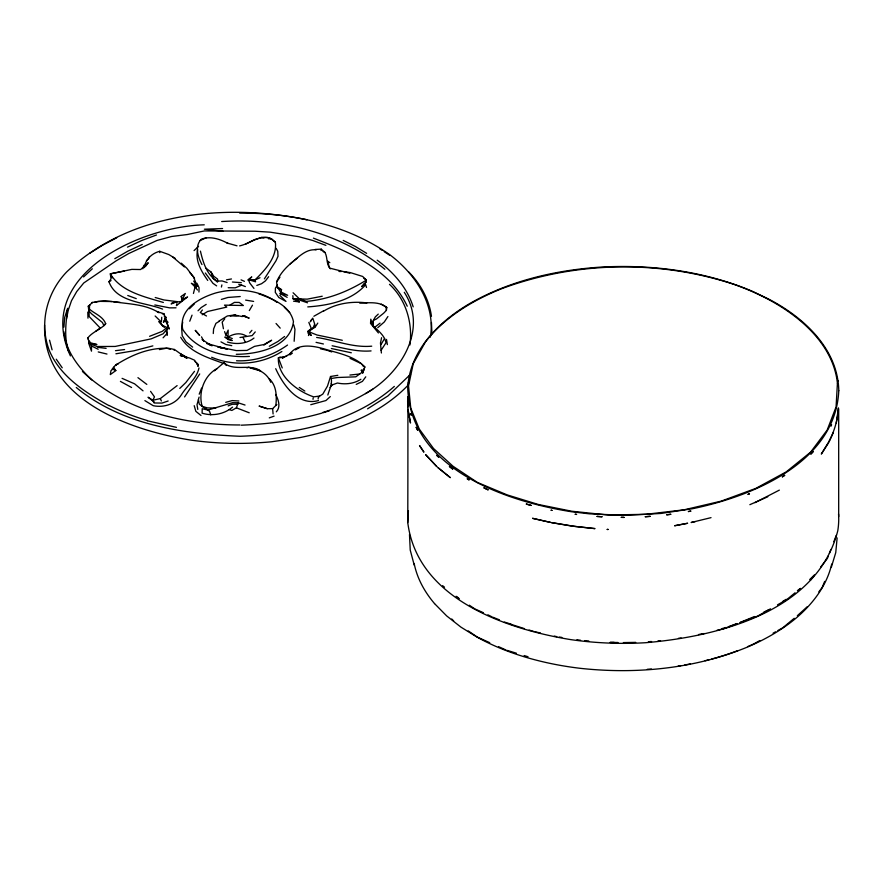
<?xml version="1.0" encoding="UTF-8"?>
<svg xmlns="http://www.w3.org/2000/svg" width="883" height="883" viewBox="0 0 883 883"><rect width="100%" height="100%" fill="white"/><g stroke="black" fill="none" stroke-linecap="round" stroke-linejoin="round"><path stroke-width="1.32" d="M838.552 514.005A217.671 125.673 0 0 1 837.768 530.804C817.139 611.72 717.956 636.643 645.473 642.725A218.388 126.081 0 0 1 570.55 639.59C505.264 628.851 417.383 598.751 407.758 522.548C407.913 480.573 407.913 438.597 407.913 396.622L408.045 399.679L407.847 398.619M407.913 402.968L407.902 406.897L407.604 400.86M838.684 516.577L838.684 408.928M198.951 292.041L199.05 287.692L196.887 283.211M372.99 325.816L373.366 320.397L375.352 316.854L378.277 314.116M227.991 338.619L224.856 337.03L228.189 339.602L232.207 340.573L227.991 338.619L228.167 330.087L225.849 334.966L228.145 337.052L232.306 338.531M408.299 384.635L408.597 382.03L408.476 383.034M88.885 340.43L88.631 343.101L91.479 351.147L91.49 345.97L89.051 342.427L87.903 337.825C92.66 331.699 100.739 329.646 105.695 323.664C102.892 316.379 94.922 313.895 89.437 309.16L88.3 306.18L90.265 304.602M407.758 522.548L408.41 510.782M286.721 356.246L278.377 357.858C277.306 376.368 297.825 391.555 313.675 396.864L319.679 396.026L322.792 394.127L327.505 386.037L330.518 376.5L337.825 375.308M431.953 333.752L431.445 322.494M63.929 327.096L64.602 317.659L67.682 308.277C65.927 322.582 63.874 337.648 68.664 351.577M213.278 333.531L213.609 328.929L215.927 323.355L219.282 321.335M161.744 317.251L161.368 322.085L155.143 316.004M837.128 537.913L835.748 552.626L831.356 567.14M409.955 344.966C412.78 322.946 406.081 299.679 389.502 284.337M287.185 297.35L280.165 293.653L281.545 289.712L277.174 286.644L276.6 281.964C280.617 271.909 289.105 264.337 297.549 257.924M313.024 399.337L313.167 397.979M44.58 325.176C42.759 399.723 130.717 430.749 191.545 440.198C218.057 443.906 244.977 444.326 271.611 441.776L300.485 437.482C339.889 429.458 380.043 414.469 408.41 384.856M327.825 395.054C329.425 389.149 333.288 382.637 330.518 376.5M430.363 337.129C435.816 304.337 414.944 273.564 389.756 254.69C346.302 224.359 292.019 212.792 239.69 213.112M193.432 293.443L195.982 283.531L196.181 285.761M294.149 341.279L294.955 329.337L293.741 324.856M182.693 322.019L181.699 328.895L182.196 335.672L185.971 341.82L192.637 347.129M321.037 250.551L321.257 249.149L315.076 249.447M381.401 353.001L381.103 350.286L385.992 342.736C384.502 334.988 377.681 330.562 372.626 325.187L373.366 320.397L376.467 318.973L383.641 313.211L386.379 310.386L386.82 307.549C379.513 301.246 368.719 302.836 359.734 303.156M154.216 402.063L148.035 397.218L152.836 400.264L154.072 402.979L161.997 403.078L168.156 400.992M197.682 249.734C194.878 260.882 201.589 271.655 207.737 280.419M365.97 282.174L361.721 286.578L365.97 282.174L366.379 280.099L362.626 276.445L350.441 272.626L343.675 271.567M836.3 423.1L838.42 407.913C837.735 419.58 834.545 431.114 828.938 441.368M381.103 350.286L380.474 342.99L381.588 337.67M66.457 319.05L68.256 310.176L71.49 300.728L76.733 291.545L83.742 282.99L116.159 260.816L128.763 253.509L156.942 240.474L171.611 236.489L187.284 234.536L204.37 230.927L255.077 231.225L270.154 232.163L298.73 236.688L312.593 240.43L325.904 245.364M210.772 414.867L209.536 411.29L207.935 410.043L202.207 408.719L202.097 413.167C211.092 416.014 221.236 414.679 229.194 409.613L231.854 410.452L236.39 407.825L238.178 402.814L245.044 405.043M221.412 287.041L221.887 284.922M373.321 322.273L372.626 325.187L370.805 319.16L370.529 323.421L378.421 332.957M176.898 303.697L176.412 305.65L187.571 296.953L182.24 299.679L182.251 301.28L172.328 302.692L171.136 303.962L177.218 301.644L163.852 299.944L155.22 297.505M198.984 367.946C196.644 378.906 186.754 385.838 181.192 395.087C175.242 404.337 163.686 407.869 153.212 405.694L144.889 400.617M144.183 267.648C145.563 259.492 151.755 253.289 159.735 251.302L168.785 254.547L175.287 258.443M363.608 369.944L361.29 370.253L362.781 372.736L364.822 366.898C354.679 356.313 339.613 353.553 326.136 349.48C313.84 345.882 297.726 342.251 289.127 354.823M831.709 564.049C826.985 585.01 813.607 602.747 797.713 616.72A211.291 121.986 0 0 1 745.66 647.802C693.453 668.873 635.859 674.391 580.142 668.31A212.063 122.439 0 0 1 534.955 659.811A206.545 119.249 0 0 1 477.14 637.162L460.948 627.14L446.677 615.915L434.524 603.586M309.48 332.45L308.52 335.551L309.271 330.286L311.544 328.608M199.105 397.096L197.008 404.69L197.803 409.392M142.814 268.796L143.984 265.242M162.604 326.048L158.874 321.522L162.759 325.529L166.964 327.494L167.174 335.275L166.324 331.302M149.382 256.644L148.642 258.686L146.412 260.75M189.757 321.213L192.041 315.143M828.364 555.882L827.382 558.453L820.627 567.118M829.358 553.31L830.848 549.447M833.817 541.732L836.289 535.297M199.205 394.193L201.578 388.123M824.667 581.4L822.095 587.636L818.806 591.864M317.792 323.101L315.043 327.306L307.891 331.379L311.28 335.441L308.984 333.156L309.801 333.167L309.271 330.286L307.891 331.379L316.975 334.999L342.306 340.286M166.986 322.494L169.216 329.05L166.357 322.218L165.827 317.251L163.487 322.383L165.827 317.251L164.128 316.015M833.254 432.714L828.971 442.173L821.322 454.061L828.409 442.405M174.094 350.319L174.481 349.491L186.589 358.101L180.761 354.072L187.417 357.781L181.611 354.558M362.725 373.045L364.822 366.898L362.405 365.54M165.32 318.211L165.827 317.251M311.257 320.021L310.275 321.787L312.439 318.476M199.724 373.939L184.58 396.931M249.315 310.584L252.483 305.176M381.014 344.558L384.58 338.52M228.178 243.52C220.143 239.172 210.297 235.706 201.335 239.216C194.381 246.081 197.924 257.096 201.964 264.58M276.324 411.82C281.015 406.842 278.322 399.734 275.717 394.436M277.417 285.043L275.43 288.134L275.297 292.361L278.829 297.516L286.004 301.423L279.823 295.33M387.913 316.533L384.348 321.92L377.758 327.703M162.604 309.127C144.702 301.975 116.611 302.748 108.973 281.809L111.015 278.851L110.309 273.851L124.216 271.081M276.6 281.964L279.944 277.185M193.675 281.059L196.986 285.882L191.335 283.255L195.474 287.317L196.986 285.882L193.554 276.865L189.536 272.251M264.392 278.851L275.982 260.816L278.024 256.291L277.759 251.269L276.158 248.344M202.163 314.778L207.571 311.5L226.799 307.085L224.503 305.132L243.366 305.507L239.249 302.439L234.459 302.383L230.044 304.999M166.755 348.266C148.322 347.77 130.728 355.419 115.485 365.209L118.145 363.686L115.485 365.209L112.207 368.995L115.839 370.562L110.309 374.591L110.96 370.683L112.505 369.381M88.631 343.101L89.867 341.423M145.331 266.721L148.223 262.748L140.629 269.536L131.843 269.381L110.309 273.851C121.214 291.832 144.426 296.721 163.355 302.472M365.761 376.831L362.394 381.39L356.235 384.392M224.779 318.785L222.185 322.185L223.432 328.741M268.631 276.699L265.397 280.926L261.567 283.708L256.798 285.452M330.11 387.56L332.107 384.944L337.427 383.012C345.374 384.69 354.006 383.763 360.904 379.271M807.327 606.665L797.338 615.705M810.506 580.12L813.883 575.782M194.083 250.584L198.554 246.324M194.514 371.313L185.849 382.538L179.768 388.421M202.395 309.988L200.309 312.549L206.512 316.004M167.251 328.906L163.145 333.796L151.17 338.862L115.209 346.445L97.053 346.5L89.945 343.741L96.92 344.536L89.051 342.427M255.253 331.909L252.141 335.595L239.988 337.505M105.695 323.664L103.962 325.706L102.395 322.472L91.589 313.851L88.797 310.849L88.3 306.18M249.646 332.957L251.92 330.319M319.679 396.026L318.156 397.78L318.222 399.006M120.231 302.439L104.393 300.761L92.152 302.45L89.536 305.419L89.437 309.16L88.742 306.975L89.371 309.69M163.09 337.814L166.755 333.785M307.814 333.001L315.121 325.397L312.77 318.112M273.09 413.972L272.637 408.652L276.854 404.502M410.54 374.293L387.924 395.948L367.56 408.829M198.024 310.794L201.181 307.56L206.192 304.381M214.47 370.794L223.863 362.725C234.425 372.096 249.933 363.134 260.64 370.926L250.066 367.902C258.896 368.917 267.461 373.741 270.794 382.317M809.7 579.568L814.413 574.921M189.404 308.763L194.26 304.05M83.587 276.92L92.329 268.774M330.319 396.577L325.937 400.54L310.772 404.701M290.143 263.907C297.77 257.991 305.584 248.587 316.18 249.867M218.587 321.346L227.317 315.982L235.651 314.789M394.348 386.401C352.571 423.211 294.138 434.215 240.11 436.268C182.847 433.862 121.964 425.109 76.269 387.494M794.214 618.299L782.735 627.824L777.923 630.495M166.964 327.494L162.34 331.313L149.591 336.302M795.075 592.791L786.841 599.546L777.493 604.844M798.166 590.252L800.219 588.564M177.119 385.606L160.342 398.564L152.836 400.264L154.481 396.864L150.552 391.346M380.054 323.167L374.535 327.438M290.264 354.767L292.207 353.233M797.393 590.782L800.517 588.398M284.613 336.478L277.891 341.489L269.293 346.246M253.951 288.41L249.757 283.024L248.443 279.679L251.787 276.92L247.957 280.088L254.779 280.088C264.856 270.375 277.361 257.163 275.353 242.174L271.611 238.896L267.339 237.384L261.644 237.417L254.425 239.646L245.706 244.105M181.269 296.423L185.298 293.476L182.24 299.679L181.269 296.423L182.251 301.28M331.257 378.476L337.703 377.494L355.772 376.842L362.24 372.162M229.194 409.613L232.56 407.162M95.53 331.423L99.889 328.288M313.862 316.269L323.277 310.959M253.995 338.057C246.798 343.895 236.07 344.701 227.428 342.008M365.54 393.619C399.811 374.602 428.796 329.823 404.282 292.306M89.669 253.322L102.472 245.264L116.699 237.803M263.896 345.054L271.655 340.242L264.017 344.525L254.547 346.357L246.986 350.419L236.39 350.606L217.626 346.765L227.373 349.16L209.017 344.072L210.452 344.922L202.03 339.547M287.516 345.043C272.726 355.595 254.779 361.577 236.523 360.761M767.791 496.743L749.855 504.69M108.973 281.809L111.037 280.551M372.736 389.171C357.096 399.127 340.187 407.052 322.494 412.593M782.846 601.323L786.19 599.325M114.812 258.697L127.781 251.202L142.262 244.459M323.399 311.28C336.235 303.277 352.041 301.059 366.898 302.902M779.347 490.12L754.954 502.67M770.473 608.829L757.614 616.113L739.965 622.67M295.43 349.856L299.447 347.593M217.008 368.63C204.216 375.396 198.024 392.626 202.185 406.379L207.935 410.043L232.593 402.681L238.178 402.814M759.844 640.539L753.817 643.884A202.229 116.755 0 0 1 747.813 646.577M773.1 633.177L775.506 631.842M281.876 351.511C261.158 364.668 234.249 366.842 211.655 357.251M291.765 352.924L282.328 358.101L283.697 357.317L281.655 357.538M763.828 612.129L768.519 609.899M754.524 616.522L740.219 622.383M127.505 247.13L141.766 240.496L156.457 234.999M228.145 337.052C233.62 333.642 240.805 332.295 246.412 336.136M260.01 277.715L254.779 280.088L255.595 281.809L248.443 279.679L255.342 280.253M200.132 240.485L206.147 237.803M245.364 286.578L241.71 285.176L235.242 287.836L228.189 287.715M228.134 405.904L232.086 404.282L237.891 404.182M737.448 623.608L723.574 628.762L716.985 630.296M728.464 626.709L736.61 623.718M269.282 417.88L274.083 416.125M246.909 367.847L249.017 367.107M268.465 238.752L271.611 238.896C260.297 233.818 250.308 243.631 239.602 245.904M323.09 412.747L329.48 410.761M221.357 299.436L227.913 297.461L240.22 296.533M152.869 345.882L134.128 350.761L115.916 353.785M94.569 302.35L98.068 301.346L112.097 301.544M722.272 628.53L726.047 627.482M225.706 402.361L232.13 400.606L238.84 400.992M321.809 413.145C295.606 420.628 268.41 424.116 241.225 425.187M711.025 517.648L691.102 522.515L695.142 521.643M698.508 634.59L702.471 633.674M322.24 296.224L307.229 299.149L293.068 298.774L292.836 295.673M359.745 373.984L349.922 375.043M701.808 633.994L704.303 633.508M159.393 349.591L167.406 348.034L174.481 349.491M226.501 279.823L231.478 278.962M657.945 641.003L660.517 640.694M115.485 350.672L124.58 349.558M648.343 641.886L651.08 641.566M678.431 638.321L681.157 638.001M318.465 400.562C297.913 406.301 282.968 384.679 275.706 368.686M230.275 316.147L237.141 315.551L242.317 316.589M204.271 224.823C140.011 226.412 33.377 275.485 70.408 355.904M162.406 313.884L163.951 313.796L165.408 317.836M635.738 642.383L623.354 642.581M649.104 641.665L651.61 641.533M236.302 354.293C257.836 354.249 290.253 347.251 293.454 321.633C290.154 305.43 272.284 298.829 258.542 293.686M371.732 346.169C352.902 347.913 335.043 340.198 316.644 337.438M222.571 228.531L204.392 229.205L222.991 231.147M307.759 306.898C327.792 305.507 350.672 301.07 364.8 285.684L364.315 283.73M371.07 350.915C357.858 352.019 344.944 348.443 332.14 345.761M610.021 642.438L614.126 642.371M176.026 307.814L169.724 307.88L154.834 304.966M249.403 356.412C225.286 357.902 196.379 350.97 182.748 329.414C178.333 309.216 199.845 297.726 215.971 292.902C236.28 287.549 259.734 289.812 277.008 302.372M221.688 221.545C279.469 217.946 339.613 231.832 384.856 269.26M267.284 408.674L259.26 406.136L267.284 408.674L272.637 408.652M232.406 282.008L241.313 282.659M610.33 642.394L618.034 642.504M338.962 271.467L341.313 271.511M215.794 408.089L207.483 407.913L202.185 406.379L199.238 404.083L198.443 399.469M239.922 424.966C183.708 425.01 124.393 410.948 82.439 371.478M233.189 315.419L237.152 315.65M234.348 315.452L238.366 315.706M584.667 640.616L588.751 640.959M113.322 301.688C128.763 304.16 145.518 304.028 159.072 312.803M97.748 347.361L106.137 348.366M574.999 526.445L595.021 528.619L571.72 526.036L551.29 522.57L574.91 526.434M293.531 301.18L299.293 301.909L295.11 298.575L307.527 302.803M559.314 637.04L561.875 637.427M576.93 639.722L580.584 640.285M245.617 300.11L253.631 301.423M306.986 219.779C225.275 202.991 129.569 212.052 66.744 271.865C46.512 292.836 38.631 324.293 49.801 351.688C61.004 376.964 85.596 392.681 108.907 405.595M231.754 345.661L225.86 344.491L220.949 341.876M176.434 427.361L147.284 420.772M351.335 352.781L331.357 348.52M280.165 293.653L287.637 295.275L280.364 291.721L277.174 286.644M316.07 342.35L323.41 343.973M261.644 237.417L263.951 237.924M554.292 636.091L556.743 636.643M320.463 348.785L326.611 350.176M535.241 631.82L540.44 632.99M237.019 245.816L226.92 242.991M98.245 351.931L106.986 354.05M238.741 284.348L241.71 285.176M167.98 348.608L170.43 349.293M321.257 249.149L324.966 252.45C327.703 257.394 326.158 263.598 329.789 268.145L349.834 273.211M183.178 356.302L180.176 355.43L189.801 358.112L194.525 360.22L195.684 361.798M524.215 628.564L510.054 624.027M529.072 630.043L533.939 631.522M507.306 650.418L516.367 653.188M524.138 655.55L528.023 656.742M504.348 622.04L510.915 624.082M227.13 282.549L222.097 280.937L217.108 281.114C206.754 274.933 203.002 262.196 200.43 251.114M249.216 412.78L236.39 407.825M156.854 311.478L163.951 313.796M327.902 350.606L331.776 351.931M223.73 363.52C208.267 357.77 189.525 352.383 180.706 337.295M220.143 347.747L221.478 348.211M243.642 316.18L249.194 318.123L243.013 315.628M313.421 238.134C349.348 252.041 389.844 269.172 407.24 306.224M127.748 295.474L136.258 298.631M492.35 617.04L499.425 619.833M350.065 358.343L361.467 363.73M206.622 343.476L212.063 345.827M122.086 378.354L134.591 383.829L143.035 390.86M241.081 279.867L244.425 281.357M483.431 612.736L474.822 608.906L469.315 605.197M489.734 642.681L477.206 637.029L468.244 630.892M498.498 646.632L506.014 650.02M277.405 287.726L281.545 289.712M323.001 251.5L324.966 252.45M91.49 345.97L98.156 349.249M343.222 240.43L355.33 246.467L366.633 253.344M487.891 614.811L491.235 616.477M293.068 298.774L299.293 301.909M120.408 381.39L131.578 387.505M381.235 304.138L386.82 307.549M457.239 597.327L459.37 598.674M299.271 387.449L304.834 391.048M379.778 248.785L381.986 250.231M384.204 251.677L389.734 255.297M456.114 596.29L458.31 597.78M216.633 285.893L212.946 283.322L205.331 273.002M363.851 278.311L366.379 280.099C348.255 291.423 327.869 299.602 306.379 301.368L299.127 298.575L293.09 292.77M327.582 261.103L329.812 262.681M206.037 268.244L211.092 272.063L213.741 276.247L217.659 279.16L217.516 282.13L213.189 278.52L211.092 272.063M137.936 377.659L146.821 384.403M272.218 239.757L275.353 242.174M377.207 260.187C393.145 271.909 407.273 287.659 413.178 306.876M442.593 585.661L444.502 587.184M201.004 415.496L195.849 411.335L194.205 405.672M172.604 256.876L184.404 266.92M99.911 327.725L89.205 316.567L89.006 311.015M279.9 356.997L280.628 357.659M181.313 263.178L186.843 268.255L194.536 278.388M284.337 307.262L289.712 312.549M195.022 361.489L198.267 364.701L197.019 363.343L198.013 366.18L197.019 363.343M451.743 618.994L453.674 620.904M91.722 379.944C78.212 366.964 65.861 351.048 63.907 331.765M223.863 362.725L226.346 365.485M276.048 323.498L280.209 328.145M408.697 271.92C420.595 283.94 429.039 299.458 431.467 316.28M329.789 268.145L330.374 268.818M165.551 319.348L168.046 322.317M162.759 325.529L164.326 327.527M269.039 378.531C276.699 385.683 276.743 395.761 275.915 405.165M195.474 287.317L197.461 290.032M113.465 367.251L115.839 370.562M56.269 359.204L62.24 367.814M195.562 283.498L197.505 286.434M361.29 370.253L362.781 372.736M331.324 383.575L332.107 384.944M110.805 275.319L112.163 277.858M282.24 367.968L278.377 357.858M201.512 336.853L203.863 341.401M313.951 325.187L314.834 326.942M243.134 337.538L245.386 342.361M165.364 320.143L166.357 322.218M160.342 398.564L161.346 400.937M308.818 322.394L311.611 329.204M224.591 331.655L225.849 334.966M327.968 262.207L329.359 267.56M365.297 283.62L366.522 287.472M414.27 565.252L410.231 550.087L409.491 534.491M49.536 340.165L52.086 349.823M195.209 282.483L196.291 286.876M837.581 380.595L837.757 381.456L837.702 380.584M408.509 412.714L410.507 423.012L408.023 409.271L408.343 411.566M87.903 337.825L88.157 339.171M386.522 339.414L387.361 344.613M92.152 302.45L92.229 303.024M386.037 306.644L386.379 310.386M159.735 251.302L159.801 252.659M87.781 312.096L87.969 318.156M147.439 420.595A190.397 111.159 -0.9 0 1 109.106 405.474M434.535 603.586A212.008 122.406 0 0 1 414.16 563.497M737.824 650.628A202.229 116.755 0 0 1 711.731 659.027M709.104 659.722A202.229 116.755 0 0 1 705.12 660.716M690.241 663.95A202.229 116.755 0 0 1 684.766 664.943M680.848 665.605A202.229 116.755 0 0 1 678.221 666.014M651.4 669.005A202.229 116.755 0 0 1 647.349 669.27M837.415 383.343L836.08 406.92L827.172 430.043L810.616 452.14L786.234 471.864L755.76 488.42L721.146 501.147L684.137 509.811L645.992 514.303L608.012 515.021L571.809 511.235L538.332 504.48L507.173 494.899L477.416 482.449L453.089 466.29L433.553 448.542L419.259 429.039L410.761 408.078L408.531 385.981L413.233 363.719L425.363 342.074A218.829 126.335 0 0 1 502.824 288.255C576.798 261.136 659.767 259.768 734.568 284.558A219.039 126.468 0 0 1 816.974 337.461A213.929 123.51 0 0 1 837.426 383.343M838.784 390.694C835.495 462.637 752.195 496.434 692.526 508.718L660.97 513.453L625.517 515.363L589.325 513.829L571.489 511.743C504.833 501.235 410.772 468.619 407.714 388.211C409.48 350.441 439.237 321.302 470.098 303.344C510.319 280.441 556.456 269.889 602.349 267.008L602.526 267.008C653.409 264.414 705.296 271.39 752.404 291.313L768.111 298.807C803.221 316.887 838 348.443 838.784 390.694M831.532 424.8L831.035 425.86L831.532 424.8M813.232 451.533L810.914 454.005L813.232 451.533M784.656 475.33L782.36 476.831L784.656 475.33M749.446 493.785L748.078 494.348L749.446 493.785M690.76 511.114L688.42 511.533L690.76 511.114M687.537 523.288L674.711 525.727L687.537 523.288M670.738 514.292L666.753 514.789L670.738 514.292M650.142 516.345L645.307 516.721L650.142 516.345M624.071 517.405L621.301 517.361L624.071 517.405M608.111 529.458L607.217 529.425L608.111 529.458M601.974 516.743L597.085 516.423L601.974 516.743M245.077 316.125L242.439 315.971L245.077 316.125M576.544 514.414L575.252 514.27L576.544 514.414M551.952 510.396L551.147 510.219L551.952 510.396M550.661 522.438L532.615 518.343L550.661 522.438M531.169 505.418L526.356 504.072L531.169 505.418M488.034 489.822L483.994 487.88L488.034 489.822M468.994 479.833L467.295 478.862L468.994 479.833M452.681 469.028L449.436 466.467L452.681 469.028M450.253 477.582L438.045 467.692L450.253 477.582M438.752 457.217L436.776 455.33L438.752 457.217M436.831 466.61L425.816 454.844L436.831 466.61M199.58 335.352L195.342 330.43L199.58 335.352M423.807 451.964L419.546 445.573L423.807 451.964M417.637 430.153L416.213 427.383L417.637 430.153M411.18 415.043L410.672 413.608L411.18 415.043"/></g></svg>
